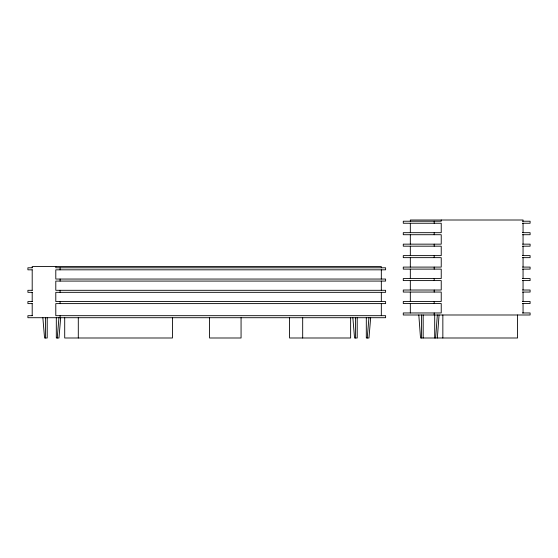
<?xml version="1.0" encoding="UTF-8"?>
<svg xmlns="http://www.w3.org/2000/svg" width="558" height="558" viewBox="0 0 558 558"><rect width="100%" height="100%" fill="white"/><g stroke="black" fill="none" stroke-linecap="round" stroke-linejoin="round"><path stroke-width="0.84" d="M435.631 337.995L437.339 314.991M437.353 337.995L439.062 314.991M57.244 337.995L58.946 317.711M60.669 317.711L58.96 337.995L56.309 337.995L56.309 317.711M367.234 337.995L368.943 317.711M370.665 317.711L368.957 337.995L366.306 337.995L366.306 317.711M522.372 221.219L530.1 221.219L530.1 223.249L522.372 223.249M522.372 232.686L530.1 232.686L530.1 234.716L522.372 234.716M522.372 244.153L530.1 244.153L530.1 246.183L522.372 246.183M522.372 255.62L530.1 255.62L530.1 257.65L522.372 257.65M522.372 267.094L530.1 267.094L530.1 269.116L522.372 269.116M32.252 267.791L27.9 267.791L27.9 269.821L32.252 269.821M522.372 278.561L530.1 278.561L530.1 280.59L522.372 280.59M522.372 290.027L530.1 290.027L530.1 292.057L522.372 292.057M32.252 290.306L27.9 290.306L27.9 292.329L32.252 292.329M32.252 301.578L27.9 301.578L27.9 303.608L32.252 303.608M522.372 301.494L530.1 301.494L530.1 303.524L522.372 303.524M522.372 312.961L530.1 312.961L530.1 314.991L403.281 314.991L403.281 312.961L441.232 312.961L441.232 303.524L403.281 303.524L403.281 301.494L441.232 301.494L441.232 292.057L403.281 292.057L403.281 290.027L441.232 290.027L441.232 280.59L403.281 280.59L403.281 278.561L441.232 278.561L441.232 269.116L403.281 269.116L403.281 267.094L441.232 267.094L441.232 257.65L403.281 257.65L403.281 255.62L441.232 255.62L441.232 246.183L403.281 246.183L403.281 244.153L441.232 244.153L441.232 234.716L403.281 234.716L403.281 232.686L441.232 232.686L441.232 223.249L403.281 223.249L403.281 221.219L441.232 221.219L441.232 220.005M32.252 315.682L27.9 315.682L27.9 317.711L385.62 317.711L385.62 315.682L55.793 315.682L55.793 303.608L385.62 303.608L385.62 301.578L55.793 301.578L55.793 292.329L385.62 292.329L385.62 290.306L55.793 290.306L55.793 281.079L385.62 281.079L385.62 279.049L55.793 279.049L55.793 269.821L385.62 269.821L385.62 267.791L55.793 267.791L55.793 266.578M352.851 317.711L354.553 337.995L357.204 337.995L357.204 317.711M42.854 317.711L44.563 337.995L47.214 337.995L47.214 317.711M418.814 314.991L420.523 337.995L517.566 337.995L517.566 314.991M523.055 221.219L523.055 220.005L410.325 220.005L410.325 221.219M523.055 223.249L523.055 232.686M523.055 234.716L523.055 244.153M523.055 246.183L523.055 255.62M523.055 257.65L523.055 267.094M523.055 269.116L523.055 278.561M523.055 280.59L523.055 290.027M523.055 292.057L523.055 301.494M523.055 303.524L523.055 312.961M442.85 314.991L442.85 337.995M434.703 314.991L434.703 337.995M434.187 221.219L434.187 223.249M434.187 232.686L434.187 234.716M434.187 244.153L434.187 246.183M434.187 255.62L434.187 257.65M434.187 267.094L434.187 269.116M434.187 278.561L434.187 280.59M434.187 290.027L434.187 292.057M434.187 301.494L434.187 303.524M434.187 312.961L434.187 314.991M423.173 314.991L423.173 337.995M421.45 314.991L421.45 337.995M410.325 223.249L410.325 232.686M410.325 234.716L410.325 244.153M410.325 246.183L410.325 255.62M410.325 257.65L410.325 267.094M410.325 269.116L410.325 278.561M410.325 280.59L410.325 290.027M410.325 292.057L410.325 301.494M410.325 303.524L410.325 312.961M381.323 267.791L381.323 266.578L32.197 266.578L32.197 267.791M381.323 269.821L381.323 279.049M381.323 281.079L381.323 290.306M381.323 292.329L381.323 301.578M381.323 303.608L381.323 315.682M355.488 317.711L355.488 337.995M350.633 317.711L350.633 337.995L289.581 337.995L289.581 317.711M302.687 317.711L302.687 337.995M241.063 317.711L241.063 337.995L209.571 337.995L209.571 317.711M172.45 317.711L172.45 337.995L64.707 337.995L64.707 317.711M78.294 317.711L78.294 337.995M60.09 267.791L60.09 269.821M60.09 279.049L60.09 281.079M60.09 290.306L60.09 292.329M60.09 301.578L60.09 303.608M60.09 315.682L60.09 317.711M45.491 317.711L45.491 337.995M32.197 269.821L32.197 290.306M32.197 292.329L32.197 301.578M32.197 303.608L32.197 315.682"/></g></svg>
